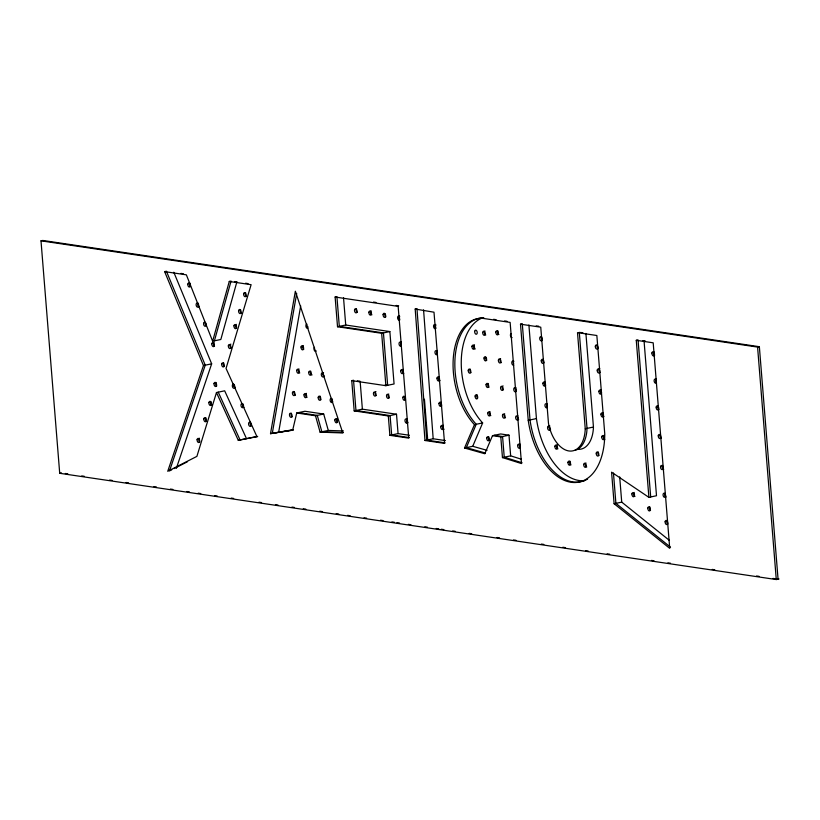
<?xml version="1.0" encoding="UTF-8"?>
<svg xmlns="http://www.w3.org/2000/svg" width="820" height="820" viewBox="0 0 820 820"><rect width="100%" height="100%" fill="white"/><g stroke="black" fill="none" stroke-linecap="round" stroke-linejoin="round"><path stroke-width="1.23" d="M270.508 433.657L295.343 291.233L342.811 432.939L320.097 432.16L315.495 415.771L296.727 412.983L292.668 430.192L270.508 433.657L293.478 429.618M296.686 293.386L272.301 433.288L293.222 430.008M278.718 431.935L300.684 305.901M236.796 282.162L220.836 339.48L212.636 341.202L229.272 281.455L231.066 281.075L214.42 340.823M257.675 436.414L246.482 438.597L224.67 390.812L216.47 392.534L196.902 456.371L167.741 471.274L203.462 365.556L164.635 271.615L166.419 271.236L205.246 365.177L169.525 470.905L171.769 469.757M176.341 468.353L211.662 363.834L173.809 272.24M521.366 459.22L510.655 455.848L508.994 435.184L500.692 433.954L492.492 435.676L484.815 453.747L464.53 448.017L474.452 424.657A60.106 35.301 78.1 0 1 453.275 358.299A60.106 35.301 78.1 0 1 482.037 318.232L483.82 317.863A60.106 35.301 78.1 0 0 455.059 357.92A60.106 35.301 78.1 0 0 476.235 424.278L466.313 447.638L485.409 453.029M464.53 448.017L472.73 446.295L482.652 422.925A60.106 35.301 78.1 0 1 461.25 362.502A60.106 35.301 78.1 0 1 482.98 317.678M174.014 468.609L187.472 461.732M776.468 578.602L779 578.971L776.274 579.545L59.706 473.294L41 240.834L42.783 240.455L759.361 346.706L778.067 579.166L772.993 578.418M409.395 435.276L398.069 433.606L396.511 414.223L388.311 415.955L354.178 410.892L351.749 380.634L385.871 385.687L394.071 383.965L389.859 331.567L381.659 333.289L337.522 326.739L335.124 297.035L336.917 296.666L339.306 326.37L383.442 332.91L387.655 385.318L385.133 384.939M415.186 309.048L433.995 312.205L444.553 443.394L424.985 440.494L415.186 309.048L416.97 308.679L426.769 440.125L445.116 442.841M337.522 326.739L345.722 325.017L389.859 331.567M203.462 365.556L211.662 363.834M520.495 324.187L540.749 327.19L548.477 423.325A30.852 18.122 78.1 0 0 568.865 450.959A30.852 18.122 78.1 0 0 585.244 428.768L577.505 332.643L596.847 335.503L604.76 433.852A63.488 37.289 78.1 0 1 570.33 482.16A63.488 37.289 78.1 0 1 528.234 420.322L520.495 324.187L522.289 323.808L530.017 419.942A63.488 37.289 78.1 0 0 587.602 479.064M351.749 380.634L353.533 380.255L355.962 410.512L390.094 415.576L391.652 434.948L409.272 437.562M644.079 341.253L656.502 495.741L648.897 497.34L636.269 340.3L638.052 339.921L650.691 496.961M296.727 412.983L304.927 411.261L323.695 414.038L328.297 430.438L343.436 430.951M315.495 415.771L323.695 414.038M354.178 410.892L362.378 409.17L396.511 414.223M59.706 473.294L61.49 472.914M216.47 392.534L238.282 440.319L246.482 438.597M320.097 432.16L328.297 430.438M41 240.834L757.577 347.085L759.361 346.706M388.311 415.955L389.869 435.328L398.069 433.606M474.452 424.657L482.652 422.925M424.985 440.494L433.185 438.772L445.414 440.586M528.234 420.322L536.434 418.6A63.488 37.289 78.1 0 0 584.301 480.745M492.492 435.676L500.794 436.906L508.994 435.184M585.244 428.768L593.444 427.046L585.91 333.443M500.794 436.906L502.455 457.58L510.655 455.848M648.897 497.34L611.576 472.166L614.118 503.726L621.724 502.127L669.386 540.38M238.282 440.319L257.49 436.547M343.334 432.519L321.881 431.791L317.279 415.391L298.511 412.603M642.89 340.638L645.299 340.997M636.269 340.3L653.191 342.811L669.725 548.354L614.118 503.726M493.599 319.308L496.038 319.677M504.587 320.938L507.037 321.307M536.208 325.878L538.74 326.247M580.499 332.438L582.918 332.797M180.902 273.388L183.321 273.747M234.704 281.619L237.123 281.978M245.621 283.238L248.05 283.597M373.469 302.078L375.99 302.457M396.152 305.45L398.674 305.819M482.037 318.232L510.132 322.404L521.489 463.556L502.455 457.58M164.635 271.615L186.365 274.833L212.636 341.202M335.124 297.035L398.151 306.383L408.749 438.126L389.869 435.328M229.272 281.455L251.115 284.694L226.043 368.436L256.947 436.681M357.325 380.818L359.847 381.197M494.275 435.307L502.578 436.537L504.238 457.201L522.084 462.808M65.293 473.478L67.824 473.857M81.744 475.918L84.275 476.297M109.603 480.048L112.135 480.428M126.054 482.488L128.586 482.867M153.914 486.619L156.446 486.998M170.365 489.058L172.897 489.437M186.827 491.498L189.358 491.877M198.225 493.189L200.756 493.568M214.676 495.628L217.208 496.008M231.137 498.068L233.669 498.447M258.987 502.199L261.518 502.578M275.448 504.638L277.98 505.017M291.91 507.078L294.441 507.457M303.297 508.769L305.829 509.148M319.759 511.208L322.291 511.588M336.22 513.648L338.752 514.027M347.608 515.339L350.14 515.718M364.07 517.779L366.601 518.158M380.531 520.218L383.063 520.597M391.919 521.909L394.451 522.289M396.982 522.668L399.524 523.037M408.38 524.349L410.912 524.728M424.842 526.788L427.374 527.168M436.23 528.48L438.761 528.859M441.303 529.238L443.835 529.607M452.691 530.919L455.223 531.298M469.153 533.369L471.684 533.738M497.002 537.489L499.534 537.869M513.463 539.939L515.995 540.308M541.313 544.06L543.845 544.439M562.838 547.258L565.37 547.627M585.624 550.64L588.155 551.009M607.149 553.828L609.68 554.207M651.459 560.398L653.991 560.777M667.921 562.838L670.452 563.217M712.231 569.408L714.763 569.787M756.542 575.978L759.074 576.357M472.73 446.295L487.049 450.334M670.514 547.176L615.902 503.347L613.462 473.058M218.253 392.155L240.065 439.95M757.577 347.085L776.274 579.545M619.684 476.881L621.724 502.127M579.289 332.264L587.028 428.399A30.852 18.122 78.1 0 1 574.881 450.405M528.9 324.997L536.434 418.6M424.432 399.166L427.712 439.92M381.659 333.289L385.871 385.687M360.144 381.423L362.378 409.17M343.529 297.783L345.722 325.017M423.571 309.878L433.185 438.772M593.444 427.046A30.852 18.122 78.1 0 1 578.141 449.339M598.036 348.561A2.101 1.24 78.1 0 1 597.308 344.984M663.749 469.255A2.101 1.24 78.1 0 1 662.355 467.666A2.101 1.24 78.1 0 1 662.652 465.35M666.178 496.981A2.101 1.24 78.1 0 1 664.897 495.536A2.101 1.24 78.1 0 1 664.989 493.322M634.977 496.407A2.101 1.24 78.1 0 1 633.665 494.593A2.101 1.24 78.1 0 1 634.157 492.43M661.309 438.198A2.101 1.24 78.1 0 1 660.008 436.373A2.101 1.24 78.1 0 1 660.5 434.21M599.932 372.526A2.101 1.24 78.1 0 1 598.887 370.312A2.101 1.24 78.1 0 1 599.748 368.559M601.316 393.364A2.101 1.24 78.1 0 1 601.162 389.808M604.012 416.642A2.101 1.24 78.1 0 1 602.772 415.094A2.101 1.24 78.1 0 1 602.956 412.921M604.811 439.315A2.101 1.24 78.1 0 1 603.499 437.501A2.101 1.24 78.1 0 1 604.002 435.338M598.948 455.571A2.101 1.24 78.1 0 1 598.221 452.005M586.771 466.959A2.101 1.24 78.1 0 1 585.459 465.145A2.101 1.24 78.1 0 1 585.951 462.982M571.027 464.868A2.101 1.24 78.1 0 1 569.787 463.32A2.101 1.24 78.1 0 1 569.961 461.147M557.948 448.817A2.101 1.24 78.1 0 1 556.647 447.002A2.101 1.24 78.1 0 1 557.139 444.84M546.94 403.747A2.101 1.24 78.1 0 0 547.35 407.048A2.101 1.24 78.1 0 1 545.495 407.14A2.101 1.24 78.1 0 1 545.351 404.004A2.101 1.24 78.1 0 1 547.309 405.008M545.649 385.625A2.101 1.24 78.1 0 1 544.921 382.048M543.967 362.932A2.101 1.24 78.1 0 1 543.24 359.355M542.399 340.341A2.101 1.24 78.1 0 1 541.672 336.774M550.609 429.895A2.101 1.24 78.1 0 1 549.297 428.081A2.101 1.24 78.1 0 1 549.8 425.918M650.537 510.429A2.101 1.24 78.1 0 1 649.809 506.852M667.828 524.052A2.101 1.24 78.1 0 1 666.814 522.104A2.101 1.24 78.1 0 1 667.357 520.218M658.89 409.477A2.101 1.24 78.1 0 1 657.978 406.289M656.359 378.871A2.101 1.24 78.1 0 0 656.512 382.428A2.101 1.24 78.1 0 1 654.657 382.53A2.101 1.24 78.1 0 1 654.514 379.383A2.101 1.24 78.1 0 1 656.471 380.398M654.637 355.367A2.101 1.24 78.1 0 1 653.909 351.79M520.362 447.761A2.101 1.24 78.1 0 1 519.347 445.824A2.101 1.24 78.1 0 1 519.89 443.928M489.806 440.463A2.101 1.24 78.1 0 1 488.566 438.905A2.101 1.24 78.1 0 1 488.751 436.742M518.681 419.645A2.101 1.24 78.1 0 1 517.369 417.831A2.101 1.24 78.1 0 1 517.871 415.658M516.118 391.058A2.101 1.24 78.1 0 1 515.964 387.501M513.668 363.537A2.101 1.24 78.1 0 1 513.761 361.107M505.499 417.8A2.101 1.24 78.1 0 1 504.197 415.986A2.101 1.24 78.1 0 1 504.689 413.823M490.831 415.627A2.101 1.24 78.1 0 1 489.53 413.803A2.101 1.24 78.1 0 1 490.022 411.64M477.517 398.151A2.101 1.24 78.1 0 1 477.107 394.861M470.946 372.69A2.101 1.24 78.1 0 1 470.219 369.123M475.333 348.9A2.101 1.24 78.1 0 1 473.693 347.065A2.101 1.24 78.1 0 1 474.493 344.769M498.908 334.519A2.101 1.24 78.1 0 1 497.668 332.971A2.101 1.24 78.1 0 1 497.842 330.798M485.768 334.949A2.101 1.24 78.1 0 1 484.456 333.125A2.101 1.24 78.1 0 1 484.958 330.962M503.275 389.879A2.101 1.24 78.1 0 1 502.24 387.665A2.101 1.24 78.1 0 1 503.101 385.912M501.42 362.655A2.101 1.24 78.1 0 1 500.118 360.831A2.101 1.24 78.1 0 1 500.61 358.668M486.731 360.4A2.101 1.24 78.1 0 1 485.819 357.202M489.109 387.153A2.101 1.24 78.1 0 1 487.869 385.605A2.101 1.24 78.1 0 1 488.054 383.432M444.143 429.188A2.101 1.24 78.1 0 1 442.574 427.63A2.101 1.24 78.1 0 1 442.995 425.19M441.672 405.849A2.101 1.24 78.1 0 1 440.945 402.282M440.053 380.654A2.101 1.24 78.1 0 1 438.803 379.106A2.101 1.24 78.1 0 1 438.987 376.933M437.214 350.447A2.101 1.24 78.1 0 0 437.367 354.004A2.101 1.24 78.1 0 1 435.42 353.963A2.101 1.24 78.1 0 1 435.543 350.796A2.101 1.24 78.1 0 1 437.48 352.497M435.932 327.928A2.101 1.24 78.1 0 1 435.779 324.382M408.032 422.7A2.101 1.24 78.1 0 1 407.099 421.88L406.874 421.408A2.101 1.24 78.1 0 1 407.222 418.723M401.267 341.909A2.101 1.24 78.1 0 0 401.421 345.456A2.101 1.24 78.1 0 1 399.565 345.558A2.101 1.24 78.1 0 1 399.422 342.411A2.101 1.24 78.1 0 1 401.38 343.426M405.541 399.832A2.101 1.24 78.1 0 1 404.629 396.634M399.709 319A2.101 1.24 78.1 0 1 399.576 316.1M403.768 373.315A2.101 1.24 78.1 0 1 402.456 371.501A2.101 1.24 78.1 0 1 402.958 369.338M389.223 397.864A2.101 1.24 78.1 0 1 388.208 395.927A2.101 1.24 78.1 0 1 388.752 394.03M376.154 395.599A2.101 1.24 78.1 0 1 375.109 393.385A2.101 1.24 78.1 0 1 375.97 391.632M385.81 316.889A2.101 1.24 78.1 0 1 384.898 313.691M371.942 314.788A2.101 1.24 78.1 0 1 370.63 312.973A2.101 1.24 78.1 0 1 371.122 310.8M357.202 312.358A2.101 1.24 78.1 0 1 356.474 308.781M337.276 422.044A2.101 1.24 78.1 0 1 337.112 418.487M332.541 401.759A2.101 1.24 78.1 0 1 331.946 398.848A2.101 1.24 78.1 0 1 332.5 399.729M307.992 327.19A2.101 1.24 78.1 0 1 307.613 326.186M303.738 349.361A2.101 1.24 78.1 0 1 302.723 347.424A2.101 1.24 78.1 0 1 303.267 345.527M324.351 376.585A2.101 1.24 78.1 0 1 323.049 374.76A2.101 1.24 78.1 0 1 323.541 372.598M312.092 374.883A2.101 1.24 78.1 0 1 310.616 373.582A2.101 1.24 78.1 0 1 310.708 371.152M299.771 372.926A2.101 1.24 78.1 0 1 298.459 371.111A2.101 1.24 78.1 0 1 298.952 368.938M320.907 399.77A2.101 1.24 78.1 0 1 320.179 396.203M307.08 397.321A2.101 1.24 78.1 0 1 305.778 395.496A2.101 1.24 78.1 0 1 306.27 393.333M295.456 395.26A2.101 1.24 78.1 0 1 294.216 393.713A2.101 1.24 78.1 0 1 294.401 391.54M292.186 416.827A2.101 1.24 78.1 0 1 291.459 413.249M251.279 425.857A2.101 1.24 78.1 0 1 250.551 422.29M244.022 407.345A2.101 1.24 78.1 0 1 242.771 403.993M235.053 387.757A2.101 1.24 78.1 0 1 234.141 384.57M224.403 366.458A2.101 1.24 78.1 0 1 223.675 362.881M214.543 346.122A2.101 1.24 78.1 0 1 213.528 344.185A2.101 1.24 78.1 0 1 214.071 342.288M206.291 325.755A2.101 1.24 78.1 0 1 205.379 322.557M198.829 306.67A2.101 1.24 78.1 0 1 198.102 303.092M190.527 286.539A2.101 1.24 78.1 0 1 189.799 282.962M231.055 348.09A2.101 1.24 78.1 0 1 230.02 345.876A2.101 1.24 78.1 0 1 230.881 344.123M236.683 328.164A2.101 1.24 78.1 0 1 235.668 326.216A2.101 1.24 78.1 0 1 236.201 324.33M241.613 313.24A2.101 1.24 78.1 0 1 240.373 311.692A2.101 1.24 78.1 0 1 240.557 309.519M246.328 296.194A2.101 1.24 78.1 0 1 245.6 292.617M216.726 385.994A2.101 1.24 78.1 0 1 215.998 382.428M211.919 405.131A2.101 1.24 78.1 0 1 210.678 403.583A2.101 1.24 78.1 0 1 210.853 401.41M206.209 420.978A2.101 1.24 78.1 0 1 205.799 417.677M199.803 442.021A2.101 1.24 78.1 0 1 198.778 440.073A2.101 1.24 78.1 0 1 199.321 438.187M665.532 494.911A2.101 1.24 78.1 0 1 664.282 497.268A2.101 1.24 78.1 0 1 663.206 493.927A2.101 1.24 78.1 0 1 665.358 494.398M541.825 337.563A2.101 1.24 78.1 0 1 541.507 340.823A2.101 1.24 78.1 0 1 539.693 338.301A2.101 1.24 78.1 0 1 541.538 337.174M518.137 417.708A2.101 1.24 78.1 0 1 516.897 419.963A2.101 1.24 78.1 0 1 515.718 416.796A2.101 1.24 78.1 0 1 517.758 416.714M516.169 391.078A2.101 1.24 78.1 0 1 514.171 391.017A2.101 1.24 78.1 0 1 514.294 387.86A2.101 1.24 78.1 0 1 516.231 389.551M513.781 365.064A2.101 1.24 78.1 0 1 511.782 362.819A2.101 1.24 78.1 0 1 513.627 361.507M512.131 337.645A2.101 1.24 78.1 0 1 510.491 335.821A2.101 1.24 78.1 0 1 511.29 333.525M435.799 328.328A2.101 1.24 78.1 0 1 433.913 327.744A2.101 1.24 78.1 0 1 434.026 324.802A2.101 1.24 78.1 0 1 435.891 325.899M399.852 319.79A2.101 1.24 78.1 0 1 398.038 319.349A2.101 1.24 78.1 0 1 397.915 316.448A2.101 1.24 78.1 0 1 399.729 316.889M332.694 401.318A2.101 1.24 78.1 0 1 331.198 402.394A2.101 1.24 78.1 0 1 330.173 399.658A2.101 1.24 78.1 0 1 331.68 398.592M307.879 328.236A2.101 1.24 78.1 0 1 305.952 326.534A2.101 1.24 78.1 0 1 307.069 324.248M316.233 350.919A2.101 1.24 78.1 0 1 314.296 350.253A2.101 1.24 78.1 0 1 314.542 347.311M323.88 375.191A2.101 1.24 78.1 0 1 322.352 376.79A2.101 1.24 78.1 0 1 321.44 373.592A2.101 1.24 78.1 0 1 323.439 373.654M243.478 405.408A2.101 1.24 78.1 0 1 242.576 407.714A2.101 1.24 78.1 0 1 240.988 405.51A2.101 1.24 78.1 0 1 242.166 403.594M242.505 403.737A2.101 1.24 78.1 0 1 243.099 404.414M234.838 385.974A2.101 1.24 78.1 0 1 234.048 388.27A2.101 1.24 78.1 0 1 232.408 386.445A2.101 1.24 78.1 0 1 233.208 384.149M233.536 384.16A2.101 1.24 78.1 0 1 234.182 384.59M198.255 303.882A2.101 1.24 78.1 0 1 197.938 307.151A2.101 1.24 78.1 0 1 196.123 304.63A2.101 1.24 78.1 0 1 197.968 303.492M406.986 422.935L406.689 423.069A2.101 1.24 78.1 0 1 405.428 422.238L405.203 421.757A2.101 1.24 78.1 0 1 405.551 419.071A2.101 1.24 78.1 0 1 407.335 420.24A2.101 1.24 78.1 0 1 406.986 422.935M474.688 331.362A2.101 1.24 78.1 0 0 476.369 334.252A2.101 1.24 78.1 0 0 476.789 330.962A2.101 1.24 78.1 0 0 474.688 331.362M660.623 466.447A2.101 1.24 78.1 0 0 662.088 469.604A2.101 1.24 78.1 0 0 662.806 466.539A2.101 1.24 78.1 0 0 660.623 466.447M658.286 435.666A2.101 1.24 78.1 0 0 659.967 438.556A2.101 1.24 78.1 0 0 660.397 435.266A2.101 1.24 78.1 0 0 658.286 435.666M631.953 493.876A2.101 1.24 78.1 0 0 633.634 496.776A2.101 1.24 78.1 0 0 634.055 493.476A2.101 1.24 78.1 0 0 631.953 493.876M647.851 508.051A2.101 1.24 78.1 0 0 649.532 510.942A2.101 1.24 78.1 0 0 649.952 507.641A2.101 1.24 78.1 0 0 647.851 508.051M665.153 521.663A2.101 1.24 78.1 0 0 666.834 524.564A2.101 1.24 78.1 0 0 667.255 521.264A2.101 1.24 78.1 0 0 665.153 521.663M656.205 407.099A2.101 1.24 78.1 0 0 657.886 409.99A2.101 1.24 78.1 0 0 658.306 406.699A2.101 1.24 78.1 0 0 656.205 407.099M651.951 352.979A2.101 1.24 78.1 0 0 653.632 355.88A2.101 1.24 78.1 0 0 654.053 352.579A2.101 1.24 78.1 0 0 651.951 352.979M595.351 346.183A2.101 1.24 78.1 0 0 597.032 349.074A2.101 1.24 78.1 0 0 597.452 345.773A2.101 1.24 78.1 0 0 595.351 346.183M597.247 370.138A2.101 1.24 78.1 0 0 598.928 373.038A2.101 1.24 78.1 0 0 599.348 369.738A2.101 1.24 78.1 0 0 597.247 370.138M598.959 391.263A2.101 1.24 78.1 0 0 600.64 394.154A2.101 1.24 78.1 0 0 601.06 390.853A2.101 1.24 78.1 0 0 598.959 391.263M600.999 414.11A2.101 1.24 78.1 0 0 602.679 417.001A2.101 1.24 78.1 0 0 603.1 413.71A2.101 1.24 78.1 0 0 600.999 414.11M601.788 436.783A2.101 1.24 78.1 0 0 603.469 439.684A2.101 1.24 78.1 0 0 603.889 436.383A2.101 1.24 78.1 0 0 601.788 436.783M596.263 453.193A2.101 1.24 78.1 0 0 597.944 456.084A2.101 1.24 78.1 0 0 598.364 452.794A2.101 1.24 78.1 0 0 596.263 453.193M583.748 464.428A2.101 1.24 78.1 0 0 585.429 467.318A2.101 1.24 78.1 0 0 585.849 464.028A2.101 1.24 78.1 0 0 583.748 464.428M568.004 462.336A2.101 1.24 78.1 0 0 569.685 465.227A2.101 1.24 78.1 0 0 570.105 461.937A2.101 1.24 78.1 0 0 568.004 462.336M554.925 446.285A2.101 1.24 78.1 0 0 556.606 449.186A2.101 1.24 78.1 0 0 557.026 445.885A2.101 1.24 78.1 0 0 554.925 446.285M542.963 383.237A2.101 1.24 78.1 0 0 544.644 386.128A2.101 1.24 78.1 0 0 545.064 382.837A2.101 1.24 78.1 0 0 542.963 383.237M541.282 360.554A2.101 1.24 78.1 0 0 542.963 363.444A2.101 1.24 78.1 0 0 543.383 360.144A2.101 1.24 78.1 0 0 541.282 360.554M547.586 427.363A2.101 1.24 78.1 0 0 549.267 430.264A2.101 1.24 78.1 0 0 549.687 426.964A2.101 1.24 78.1 0 0 547.586 427.363M517.676 445.383A2.101 1.24 78.1 0 0 519.357 448.273A2.101 1.24 78.1 0 0 519.788 444.983A2.101 1.24 78.1 0 0 517.676 445.383M486.793 437.931A2.101 1.24 78.1 0 0 488.474 440.822A2.101 1.24 78.1 0 0 488.894 437.531A2.101 1.24 78.1 0 0 486.793 437.931M502.486 415.279A2.101 1.24 78.1 0 0 504.167 418.169A2.101 1.24 78.1 0 0 504.587 414.869A2.101 1.24 78.1 0 0 502.486 415.279M487.818 413.095A2.101 1.24 78.1 0 0 489.499 415.986A2.101 1.24 78.1 0 0 489.919 412.696A2.101 1.24 78.1 0 0 487.818 413.095M475.149 396.05A2.101 1.24 78.1 0 0 476.84 398.94A2.101 1.24 78.1 0 0 477.26 395.65A2.101 1.24 78.1 0 0 475.149 396.05M468.261 370.312A2.101 1.24 78.1 0 0 469.942 373.202A2.101 1.24 78.1 0 0 470.362 369.902A2.101 1.24 78.1 0 0 468.261 370.312M471.982 346.358A2.101 1.24 78.1 0 0 473.663 349.248A2.101 1.24 78.1 0 0 474.083 345.948A2.101 1.24 78.1 0 0 471.982 346.358M495.885 331.987A2.101 1.24 78.1 0 0 497.576 334.878A2.101 1.24 78.1 0 0 497.996 331.587A2.101 1.24 78.1 0 0 495.885 331.987M482.744 332.418A2.101 1.24 78.1 0 0 484.425 335.308A2.101 1.24 78.1 0 0 484.845 332.008A2.101 1.24 78.1 0 0 482.744 332.418M500.589 387.501A2.101 1.24 78.1 0 0 502.27 390.392A2.101 1.24 78.1 0 0 502.691 387.101A2.101 1.24 78.1 0 0 500.589 387.501M498.406 360.123A2.101 1.24 78.1 0 0 500.087 363.014A2.101 1.24 78.1 0 0 500.507 359.713A2.101 1.24 78.1 0 0 498.406 360.123M484.056 358.012A2.101 1.24 78.1 0 0 485.737 360.902A2.101 1.24 78.1 0 0 486.157 357.612A2.101 1.24 78.1 0 0 484.056 358.012M486.096 384.621A2.101 1.24 78.1 0 0 487.777 387.511A2.101 1.24 78.1 0 0 488.197 384.221A2.101 1.24 78.1 0 0 486.096 384.621M440.791 426.646A2.101 1.24 78.1 0 0 442.472 429.536A2.101 1.24 78.1 0 0 442.892 426.246A2.101 1.24 78.1 0 0 440.791 426.646M438.987 403.471A2.101 1.24 78.1 0 0 440.668 406.361A2.101 1.24 78.1 0 0 441.088 403.071A2.101 1.24 78.1 0 0 438.987 403.471M437.029 378.122A2.101 1.24 78.1 0 0 438.71 381.013A2.101 1.24 78.1 0 0 439.13 377.723A2.101 1.24 78.1 0 0 437.029 378.122M400.744 370.784A2.101 1.24 78.1 0 0 402.425 373.674A2.101 1.24 78.1 0 0 402.845 370.384A2.101 1.24 78.1 0 0 400.744 370.784M402.856 397.454A2.101 1.24 78.1 0 0 404.537 400.344A2.101 1.24 78.1 0 0 404.957 397.044A2.101 1.24 78.1 0 0 402.856 397.454M386.538 395.486A2.101 1.24 78.1 0 0 388.219 398.376A2.101 1.24 78.1 0 0 388.649 395.086A2.101 1.24 78.1 0 0 386.538 395.486M373.469 393.21A2.101 1.24 78.1 0 0 375.15 396.101A2.101 1.24 78.1 0 0 375.57 392.811A2.101 1.24 78.1 0 0 373.469 393.21M383.124 314.511A2.101 1.24 78.1 0 0 384.816 317.401A2.101 1.24 78.1 0 0 385.236 314.111A2.101 1.24 78.1 0 0 383.124 314.511M368.918 312.256A2.101 1.24 78.1 0 0 370.599 315.146A2.101 1.24 78.1 0 0 371.019 311.856A2.101 1.24 78.1 0 0 368.918 312.256M354.517 309.981A2.101 1.24 78.1 0 0 356.198 312.871A2.101 1.24 78.1 0 0 356.618 309.57A2.101 1.24 78.1 0 0 354.517 309.981M334.909 419.942A2.101 1.24 78.1 0 0 336.589 422.833A2.101 1.24 78.1 0 0 337.01 419.532A2.101 1.24 78.1 0 0 334.909 419.942M301.053 346.983A2.101 1.24 78.1 0 0 302.734 349.873A2.101 1.24 78.1 0 0 303.164 346.583A2.101 1.24 78.1 0 0 301.053 346.983M308.75 372.341A2.101 1.24 78.1 0 0 310.431 375.232A2.101 1.24 78.1 0 0 310.852 371.942A2.101 1.24 78.1 0 0 308.75 372.341M296.748 370.394A2.101 1.24 78.1 0 0 298.429 373.284A2.101 1.24 78.1 0 0 298.849 369.994A2.101 1.24 78.1 0 0 296.748 370.394M318.221 397.392A2.101 1.24 78.1 0 0 319.902 400.283A2.101 1.24 78.1 0 0 320.323 396.982A2.101 1.24 78.1 0 0 318.221 397.392M304.056 394.789A2.101 1.24 78.1 0 0 305.737 397.679A2.101 1.24 78.1 0 0 306.167 394.389A2.101 1.24 78.1 0 0 304.056 394.789M292.443 392.729A2.101 1.24 78.1 0 0 294.124 395.619A2.101 1.24 78.1 0 0 294.544 392.329A2.101 1.24 78.1 0 0 292.443 392.729M289.501 414.438A2.101 1.24 78.1 0 0 291.182 417.339A2.101 1.24 78.1 0 0 291.612 414.038A2.101 1.24 78.1 0 0 289.501 414.438M248.593 423.479A2.101 1.24 78.1 0 0 250.274 426.369A2.101 1.24 78.1 0 0 250.705 423.079A2.101 1.24 78.1 0 0 248.593 423.479M221.718 364.08A2.101 1.24 78.1 0 0 223.399 366.97A2.101 1.24 78.1 0 0 223.819 363.67A2.101 1.24 78.1 0 0 221.718 364.08M211.857 343.744A2.101 1.24 78.1 0 0 213.538 346.635A2.101 1.24 78.1 0 0 213.958 343.344A2.101 1.24 78.1 0 0 211.857 343.744M203.606 323.367A2.101 1.24 78.1 0 0 205.287 326.268A2.101 1.24 78.1 0 0 205.707 322.967A2.101 1.24 78.1 0 0 203.606 323.367M187.841 284.151A2.101 1.24 78.1 0 0 189.522 287.051A2.101 1.24 78.1 0 0 189.943 283.751A2.101 1.24 78.1 0 0 187.841 284.151M228.37 345.712A2.101 1.24 78.1 0 0 230.051 348.603A2.101 1.24 78.1 0 0 230.471 345.312A2.101 1.24 78.1 0 0 228.37 345.712M233.997 325.776A2.101 1.24 78.1 0 0 235.678 328.676A2.101 1.24 78.1 0 0 236.098 325.376A2.101 1.24 78.1 0 0 233.997 325.776M238.599 310.708A2.101 1.24 78.1 0 0 240.28 313.609A2.101 1.24 78.1 0 0 240.701 310.308A2.101 1.24 78.1 0 0 238.599 310.708M243.642 293.806A2.101 1.24 78.1 0 0 245.323 296.707A2.101 1.24 78.1 0 0 245.744 293.406A2.101 1.24 78.1 0 0 243.642 293.806M214.04 383.616A2.101 1.24 78.1 0 0 215.721 386.507A2.101 1.24 78.1 0 0 216.152 383.217A2.101 1.24 78.1 0 0 214.04 383.616M208.905 402.599A2.101 1.24 78.1 0 0 210.586 405.49A2.101 1.24 78.1 0 0 211.006 402.2A2.101 1.24 78.1 0 0 208.905 402.599M203.842 418.876A2.101 1.24 78.1 0 0 205.523 421.767A2.101 1.24 78.1 0 0 205.943 418.466A2.101 1.24 78.1 0 0 203.842 418.876M197.118 439.633A2.101 1.24 78.1 0 0 198.799 442.523A2.101 1.24 78.1 0 0 199.219 439.233A2.101 1.24 78.1 0 0 197.118 439.633"/></g></svg>
